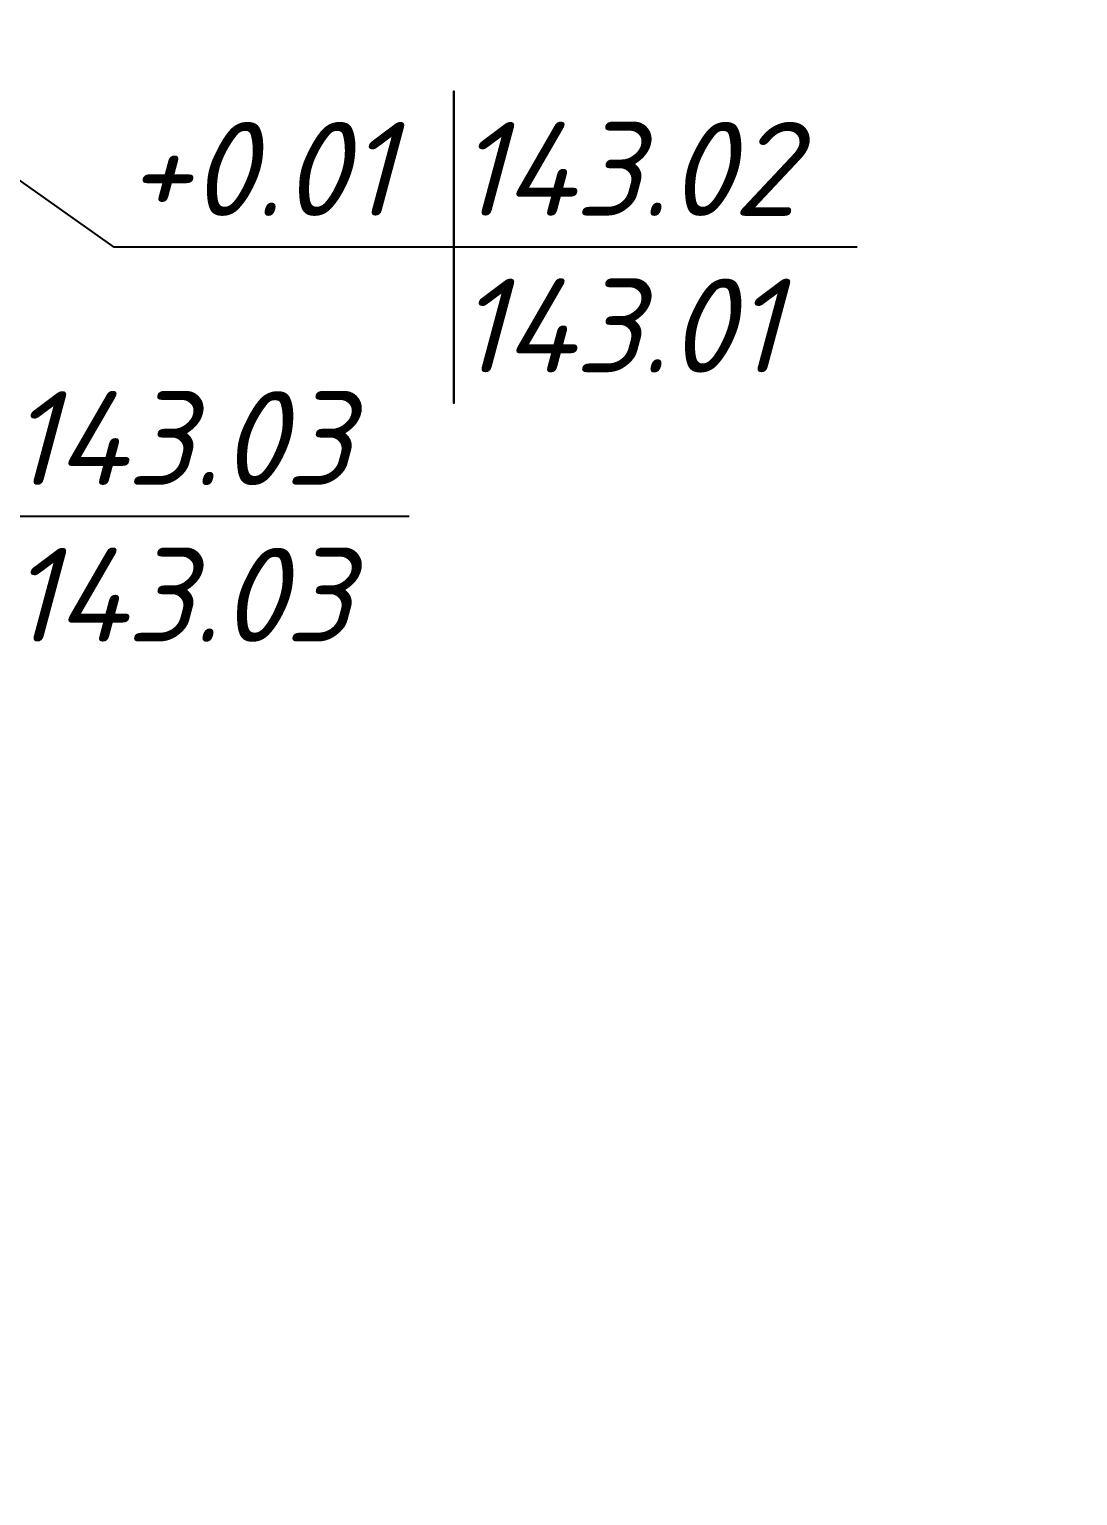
# Model space of a CAD drawing. Header units: metres. Extents: x 2302534 to 2308412, y 452340 to 454783.
# Drawn here: x 2308080.11 to 2308094.05, y 454446.89 to 454466.4 of the extents above; entities that cross this region are included whole.
import ezdxf

# ---------------------------------------------------------------- set-up
doc = ezdxf.new("R2010")
doc.units = ezdxf.units.M
for name, color, linetype in [('АД_серый', 250, 'Continuous'), ('ГП_ПЗМ', 7, 'Continuous'), ('ГП_ПЗМ @ 0.5 (1)', 7, 'Continuous')]:
    doc.layers.add(name, color=color, linetype=linetype)
doc.layers.add('ГП_АД том 3.2.6', color=250, linetype='Continuous', lineweight=40)
doc.styles.add('ASML', font='isocpeui.ttf')
doc.styles.add('СПДС', font='isocpeur.ttf')

# ---------------------------------------------------------------- blocks, each defined once
blk = doc.blocks.new('АД 3.2.6')
at = {"layer": 'АД_серый'}
h = blk.add_hatch(dxfattribs=at)
h.set_pattern_fill('ANSI37', color=256, scale=0.25)
h.set_pattern_definition([(45, (-2306981.54755, -453219.10406), (-0.56126600757, 0.56126600757), []), (135, (-2306981.54755, -453219.10406), (-0.56126600757, -0.56126600757), [])])
edge = h.paths.add_edge_path()
edge.add_line((1447.455, 1552.309), (1448.993, 1553.496))
edge.add_line((1448.993, 1553.496), (1448.069, 1554.678))
edge.add_line((1448.069, 1554.678), (1446.517, 1553.48))
edge.add_arc((1539.264, 1427.399), 156.52, 126.33875, 128.59765)
edge.add_line((1441.62, 1549.726), (1440.286, 1548.661))
edge.add_line((1440.286, 1548.661), (1432.438, 1542.427))
edge.add_line((1432.438, 1542.427), (1424.532, 1535.683))
edge.add_line((1424.532, 1535.683), (1399.624, 1514.545))
edge.add_line((1399.624, 1514.545), (1338.629, 1462.78))
edge.add_line((1338.629, 1462.78), (1277.634, 1411.016))
edge.add_arc((2570.054, -111.698), 1997.25, 130.323304, 132.475114)
edge.add_line((1221.371, 1361.415), (1158.76, 1304.093))
edge.add_line((1158.76, 1304.093), (1121.882, 1270.33))
edge.add_line((1121.882, 1270.33), (1072.465, 1225.087))
edge.add_line((1072.465, 1225.087), (1074.584, 1224.993))
edge.add_line((1074.584, 1224.993), (1122.895, 1269.223))
edge.add_line((1122.895, 1269.223), (1159.773, 1302.987))
edge.add_line((1159.773, 1302.987), (1222.384, 1360.309))
edge.add_arc((2570.054, -111.698), 1995.75, 130.323304, 132.475114, ccw=False)
edge.add_line((1278.604, 1409.872), (1339.6, 1461.637))
edge.add_line((1339.6, 1461.637), (1400.595, 1513.401))
edge.add_line((1400.595, 1513.401), (1433.38, 1541.224))
edge.add_line((1433.38, 1541.224), (1441.269, 1547.527))
edge.add_line((1441.269, 1547.527), (1442.568, 1548.565))
edge.add_arc((1539.19, 1427.498), 154.897, 126.31553, 128.59291, ccw=False)
blk = doc.blocks.new('BD_Cart_Mark')
at = {"color": 1, "linetype": 'ByBlock', "lineweight": -2, "transparency": 33554687, "style": 'СПДС'}
for tag, p in [('G_C_H_001', (-4.833, 0.833)), ('G_C_H2_001', (-4.833, -3.333))]:
    blk.add_attdef(tag, p, '', height=2.5, dxfattribs=at)
at = {"color": 26, "linetype": 'ByBlock', "lineweight": -2, "transparency": 33554687, "style": 'СПДС'}
blk.add_attdef('G_C_Red_001', (0.583, 0.833), '', height=2.5, dxfattribs=at)
at = {"color": 176, "linetype": 'ByBlock', "lineweight": -2, "transparency": 33554687, "style": 'СПДС'}
blk.add_attdef('G_C_Black_001', (0.583, -3.333), '', height=2.5, dxfattribs=at)
at = {"color": 214, "linetype": 'ByBlock', "lineweight": -2, "transparency": 33554687, "style": 'СПДС'}
blk.add_attdef('G_C_Dop_001', (0.583, -7.5), '', height=2.5, dxfattribs=at)
blk = doc.blocks.new('ПЗМ_площадка 4')
at = {"layer": 'ГП_ПЗМ', "flags": 128}
for points in [[(56.608, 123.085), (51.244, 123.085), (51.244, 125.16), (51.244, 121.01), (51.244, 123.085), (46.728, 123.085), (42.131, 126.338)], [(50.65, 119.503), (45.287, 119.503), (45.287, 121.578), (45.287, 117.428), (45.287, 119.503), (41.519, 119.503), (40.066, 124.42)]]:
    blk.add_lwpolyline(points, dxfattribs=at)
at = {"layer": 'ГП_ПЗМ @ 0.5 (1)'}
ref = blk.add_blockref('BD_Cart_Mark', (51.244, 123.085), dxfattribs=dict(at, xscale=0.5, yscale=0.5, zscale=0.5))
ref.add_attrib('G_C_Red_001', '143.02', (51.281, 123.502), dxfattribs={"layer": '0', "color": 26, "linetype": 'ByBlock', "lineweight": -2, "transparency": 33554687, "height": 1.25, "style": 'ASML'})
ref.add_attrib('G_C_Black_001', '143.01', (51.281, 121.418), dxfattribs={"layer": '0', "color": 176, "linetype": 'ByBlock', "lineweight": -2, "transparency": 33554687, "height": 1.25, "style": 'ASML'})
ref.add_attrib('G_C_H_001', '+0.01', (46.887, 123.502), dxfattribs={"layer": '0', "color": 5, "linetype": 'ByBlock', "lineweight": -2, "transparency": 33554687, "height": 1.25, "style": 'ASML'})
ref = blk.add_blockref('BD_Cart_Mark', (45.287, 119.503), dxfattribs=dict(at, xscale=0.5, yscale=0.5, zscale=0.5))
ref.add_attrib('G_C_Red_001', '143.03', (45.324, 119.92), dxfattribs={"layer": '0', "color": 26, "linetype": 'ByBlock', "lineweight": -2, "transparency": 33554687, "height": 1.25, "style": 'ASML'})
ref.add_attrib('G_C_Black_001', '143.03', (45.324, 117.836), dxfattribs={"layer": '0', "color": 176, "linetype": 'ByBlock', "lineweight": -2, "transparency": 33554687, "height": 1.25, "style": 'ASML'})
ref.add_attrib('G_C_H_001', '0.00', (41.678, 119.92), dxfattribs={"layer": '0', "color": 3, "linetype": 'ByBlock', "lineweight": -2, "transparency": 33554687, "height": 1.25, "style": 'ASML'})

msp = doc.modelspace()

# ---------------------------------------------------------------- block references
at = {"layer": 'ГП_АД том 3.2.6'}
msp.add_blockref('АД 3.2.6', (2306959.994, 453221.76), dxfattribs=at)
at = {"layer": 'ГП_ПЗМ'}
msp.add_blockref('ПЗМ_площадка 4', (2308034.512, 454340.415), dxfattribs=at)

doc.saveas('drawing.dxf')
